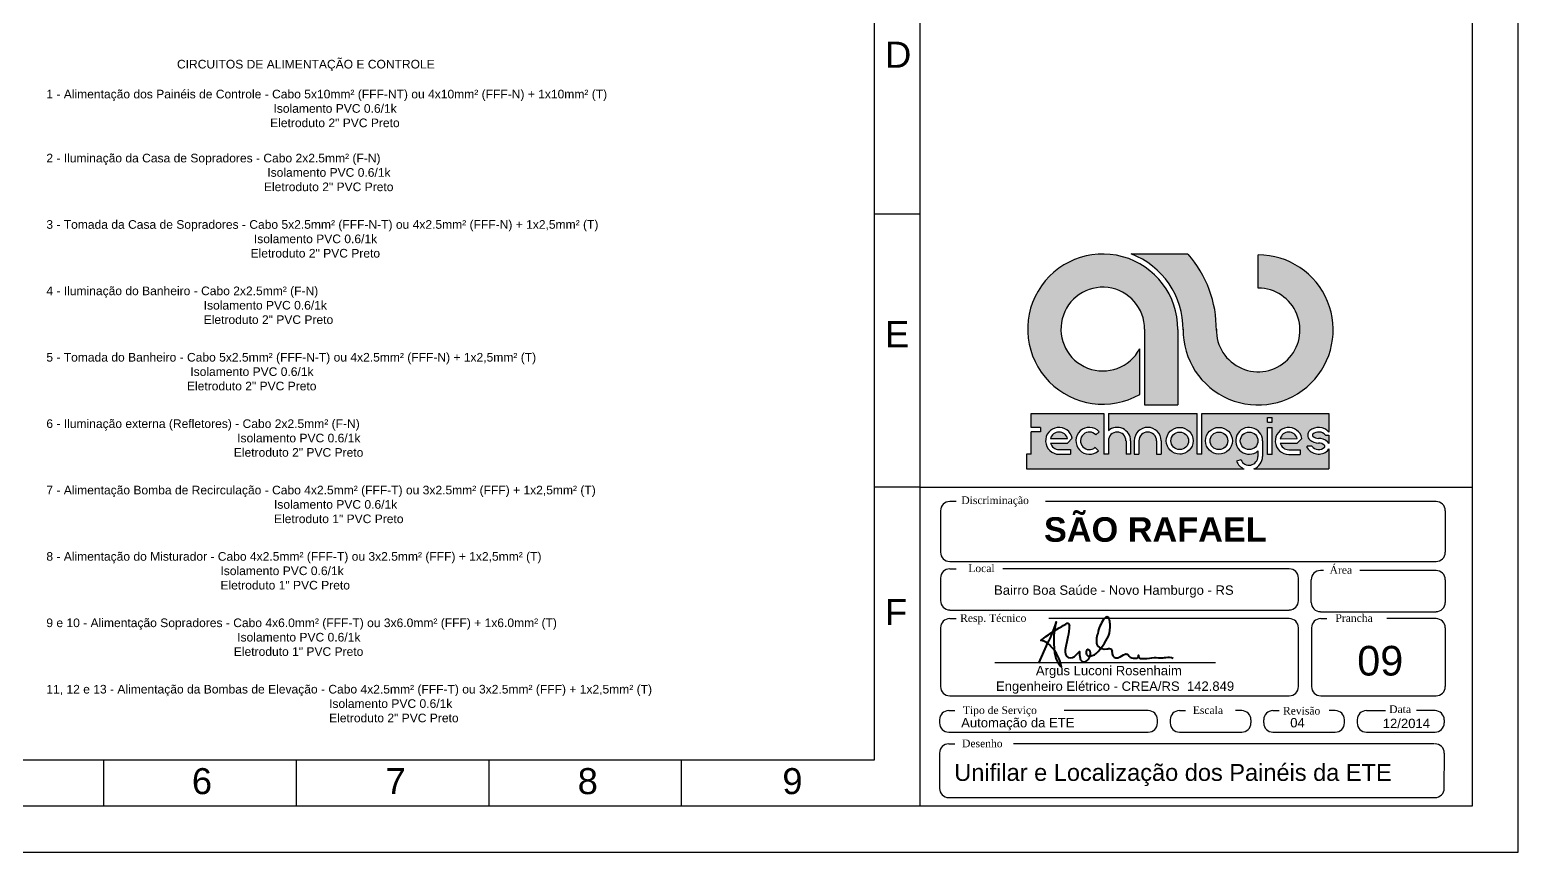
# Model space of a CAD drawing. Header units: millimetres. Extents: x 100 to 940, y 100 to 694.
# Drawn here: x 454.7 to 940, y 100 to 368.1 of the extents above; entities that cross this region are included whole.
import ezdxf

# ---------------------------------------------------------------- set-up
doc = ezdxf.new("R2010")
doc.units = ezdxf.units.MM
doc.layers.add('COTAS', color=5, linetype='Continuous', lineweight=5)
doc.layers.add('selo', color=7, linetype='Continuous')
doc.styles.add('Notes', font='arial.ttf', dxfattribs={"height": 3})
doc.styles.get("Standard").update_dxf_attribs({"font": 'arial.ttf'})

msp = doc.modelspace()

# ---------------------------------------------------------------- hatches: boundary and pattern name
at = {"layer": 'selo'}
h = msp.add_hatch(color=0, dxfattribs=at)
h.dxf.hatch_style = 1
h.paths.add_polyline_path([(832.33, 294.98), (813.8, 294.98, -0.314958), (830.72, 270.21, 2.411144), (855.21, 294.7), (855.21, 283.86, -2.45129), (841.58, 270.52, 0.182443)])
h.paths.add_polyline_path([(835.35, 243.04), (806.37, 243.04), (806.37, 237.41, -0.642986), (813.63, 234.09), (813.63, 229.71), (812.12, 229.71), (812.12, 234.09, 1), (806.37, 234.09), (806.37, 229.71), (804.86, 229.71), (804.86, 243.04), (781.24, 243.04), (781.24, 238.48), (784.26, 238.48), (784.26, 236.97), (781.23, 236.97), (781.23, 229.71), (779.69, 229.71), (779.69, 224.92), (850.67, 224.92, -0.214084), (848.15, 227.48), (849.6, 227.91, 0.821242), (855.14, 229.01), (855.14, 230.78, -4.60202), (856.65, 234.09), (856.65, 229.01, -0.309238), (853.85, 224.92), (878.25, 224.92), (878.25, 231.45, -0.100697), (877.78, 230.83, -0.45988), (871.2, 231.81), (871.2, 232.32), (872.69, 232.32, 0.427074), (876.81, 232, 0.410877), (876.82, 232.63, 0.186203), (874.92, 233.36, -0.181325), (872.05, 234.44, -0.458616), (872.04, 237.41, -0.41774), (878.25, 236.93), (878.25, 243.04), (836.89, 243.04), (836.89, 229.71), (835.35, 229.71)])
h.paths.add_polyline_path([(834.02, 234.09, -1), (825.25, 234.09, -1)], flags=16)
h.paths.add_polyline_path([(832.51, 234.09, -1), (826.76, 234.09, -1)], flags=0)
h.paths.add_polyline_path([(846.79, 234.09, -1), (838.03, 234.09, -1)], flags=16)
h.paths.add_polyline_path([(845.28, 234.09, -1), (839.54, 234.09, -1)], flags=0)
h.paths.add_polyline_path([(823.59, 234.09), (823.59, 229.71), (822.08, 229.71), (822.08, 234.09, 1), (816.33, 234.09), (816.33, 229.71), (814.82, 229.71), (814.82, 234.09, -1)], flags=16)
h.paths.add_polyline_path([(858.22, 241.69), (859.76, 241.69), (859.76, 240.17), (858.22, 240.17)], flags=16)
h.paths.add_polyline_path([(858.22, 238.48), (859.76, 238.48), (859.76, 229.67), (858.22, 229.67)], flags=16)
h.paths.add_polyline_path([(869.47, 234.88), (867.94, 233.3), (862.39, 233.3, 0.338023), (865.17, 231.18), (868.91, 231.18), (868.91, 229.67), (865.17, 229.67, -2.123663)], flags=16)
h.paths.add_polyline_path([(862.38, 234.78, -0.767778), (867.94, 234.81)], flags=0)
h.paths.add_polyline_path([(803.38, 237.05), (802.27, 236.02, 2.414214), (802.1, 231.96), (803.12, 230.85, -2.414214)], flags=16)
h.paths.add_polyline_path([(794.59, 234.92), (793.05, 233.34), (787.51, 233.34, 0.338023), (790.28, 231.22), (794.03, 231.22), (794.03, 229.71), (790.28, 229.71, -2.123663)], flags=16)
h.paths.add_polyline_path([(793.05, 234.85), (787.5, 234.82, -0.767778)], flags=0)
h.paths.add_polyline_path([(826.76, 234.09, 1), (832.51, 234.09, 1)], flags=0)
h.paths.add_polyline_path([(845.28, 234.09, 1), (839.54, 234.09, 1)], flags=0)
h.paths.add_polyline_path([(849.39, 234.09, 1), (855.14, 234.09, 1)], flags=17)
h.paths.add_polyline_path([(867.94, 234.81, 0.767778), (862.38, 234.78)], flags=0)
h.paths.add_polyline_path([(874.9, 234.87, -0.181325), (877.77, 233.8, -0.101013), (878.25, 233.18), (878.25, 235.92), (877.13, 235.92, 0.427074), (873.01, 236.24, 0.410877), (873, 235.61, 0.186203)], flags=17)
h.paths.add_polyline_path([(793.05, 234.85, 0.767778), (787.5, 234.82)], flags=0)
h = msp.add_hatch(color=0, dxfattribs=at)
h.dxf.hatch_style = 1
h.paths.add_polyline_path([(816.57, 249.21), (816.57, 264.06, -8.182778), (818.19, 270.43), (818.19, 245.77), (829, 245.77), (829, 270.37, 3.718524)])
h = msp.add_hatch(color=0, dxfattribs=at)
h.dxf.hatch_style = 1
h.paths.add_polyline_path([(787.5, 234.82), (793.05, 234.85, 0.767778)])
h.paths.add_polyline_path([(826.76, 234.09, 1), (832.51, 234.09, 1)])
h.paths.add_polyline_path([(839.54, 234.09, 1), (845.28, 234.09, 1)])
h.paths.add_polyline_path([(862.38, 234.78), (867.94, 234.81, 0.767778)])

# ---------------------------------------------------------------- linework, layer by layer
for p, q in [((745, 115), (745, 679)), ((745, 308), (730, 308)), ((745, 219), (730, 219)), ((478.89, 115), (478.89, 130)), ((541.67, 115), (541.67, 130)), ((604.44, 115), (604.44, 130)), ((667.22, 115), (667.22, 130))]:
    msp.add_line(p, q)
for points in [[(100, 100), (940, 100), (940, 693.94), (100, 693.94)], [(150, 679), (925, 679), (925, 115), (150, 115)], [(165, 664), (730, 664), (730, 130), (165, 130)]]:
    msp.add_lwpolyline(points, close=True)
at = {"layer": 'selo', "color": 0}
for p, q in [((813.8, 294.98), (832.33, 294.98)), ((855.21, 283.86), (855.21, 294.7)), ((818.19, 270.43), (818.19, 245.77)), ((829, 270.37), (829, 245.77)), ((816.57, 264.06), (816.57, 249.21)), ((781.24, 238.48), (781.24, 243.04)), ((781.24, 243.04), (804.86, 243.04)), ((804.86, 243.04), (804.86, 229.71)), ((806.37, 243.04), (806.37, 237.41)), ((806.37, 243.04), (835.35, 243.04)), ((818.19, 245.77), (829, 245.77)), ((835.35, 229.71), (835.35, 243.04)), ((836.89, 243.04), (878.25, 243.04)), ((836.89, 229.71), (836.89, 243.01)), ((878.25, 243.04), (878.25, 236.93)), ((784.26, 238.48), (781.24, 238.48)), ((784.26, 238.48), (784.26, 236.97)), ((858.22, 240.17), (858.22, 241.69)), ((858.22, 241.69), (859.76, 241.69)), ((858.22, 240.17), (859.76, 240.17)), ((858.22, 229.67), (858.22, 238.48)), ((858.22, 238.48), (859.76, 238.48)), ((859.76, 240.17), (859.76, 241.69)), ((859.76, 229.67), (859.76, 238.48)), ((781.23, 229.71), (781.23, 236.97)), ((784.26, 236.97), (781.23, 236.97)), ((787.5, 234.82), (793.05, 234.85)), ((787.51, 233.34), (793.05, 233.34)), ((793.05, 233.34), (794.59, 234.92)), ((802.27, 236.02), (803.38, 237.05)), ((806.37, 234.09), (806.37, 229.71)), ((812.12, 234.09), (812.12, 229.71)), ((813.63, 234.09), (813.63, 229.71)), ((814.82, 234.09), (814.82, 229.71)), ((816.33, 234.09), (816.33, 229.71)), ((822.08, 234.09), (822.08, 229.71)), ((823.59, 234.09), (823.59, 229.71)), ((856.65, 234.09), (856.65, 229.01)), ((862.38, 234.78), (867.94, 234.81)), ((862.39, 233.3), (867.94, 233.3)), ((867.94, 233.3), (869.47, 234.88)), ((877.13, 235.92), (878.25, 235.92)), ((878.25, 235.92), (878.25, 233.18)), ((781.23, 229.71), (779.69, 229.71)), ((779.69, 229.71), (779.69, 224.92)), ((790.28, 231.22), (794.03, 231.22)), ((790.28, 229.71), (794.03, 229.71)), ((794.03, 231.22), (794.03, 229.71)), ((802.1, 231.96), (803.12, 230.85)), ((806.37, 229.71), (804.86, 229.71)), ((813.63, 229.71), (812.12, 229.71)), ((814.82, 229.71), (816.33, 229.71)), ((822.08, 229.71), (823.59, 229.71)), ((830.17, 229.74), (829.63, 229.71)), ((836.89, 229.71), (835.35, 229.71)), ((855.14, 230.78), (855.14, 229.01)), ((859.76, 229.67), (858.22, 229.67)), ((865.17, 231.18), (868.91, 231.18)), ((865.17, 229.67), (868.91, 229.67)), ((868.91, 231.18), (868.91, 229.67)), ((872.69, 232.32), (871.2, 232.32)), ((871.2, 231.81), (871.2, 232.32)), ((878.25, 231.45), (878.25, 224.92)), ((779.69, 224.92), (850.67, 224.92)), ((849.6, 227.91), (848.15, 227.48)), ((853.85, 224.92), (878.25, 224.92)), ((745, 219), (925, 219)), ((756.69, 214.33), (754.66, 214.33)), ((913.21, 214.33), (785.84, 214.33)), ((751.61, 211.28), (751.61, 197.78)), ((916.26, 197.78), (916.26, 211.28)), ((754.66, 194.73), (913.21, 194.73)), ((751.61, 189.35), (751.61, 181.99)), ((754.66, 192.4), (756.69, 192.4)), ((865.35, 192.4), (771.93, 192.4)), ((868.39, 181.99), (868.39, 189.35)), ((876.56, 191.84), (875.51, 191.84)), ((913.21, 191.84), (888.36, 191.84)), ((872.46, 181.43), (872.46, 188.79)), ((916.26, 181.43), (916.26, 188.79)), ((754.66, 178.94), (865.35, 178.94)), ((754.66, 176.19), (756.69, 176.19)), ((865.35, 176.19), (787, 176.19)), ((875.51, 178.39), (913.21, 178.39)), ((875.6, 176.19), (877.63, 176.19)), ((913.21, 176.19), (897.13, 176.19)), ((751.61, 173.14), (751.61, 153.98)), ((868.39, 153.98), (868.39, 173.14)), ((872.55, 173.14), (872.55, 153.98)), ((916.26, 153.98), (916.26, 173.14)), ((769.31, 161.86), (841.3, 161.86)), ((754.66, 150.93), (865.35, 150.93)), ((875.6, 150.93), (913.21, 150.93)), ((754.31, 146.2), (756.34, 146.2)), ((819.36, 146.2), (791.92, 146.2)), ((829.52, 146.2), (831.56, 146.2)), ((849.85, 146.2), (847.82, 146.2)), ((860.01, 146.2), (862.05, 146.2)), ((880.34, 146.2), (878.31, 146.2)), ((890.51, 146.2), (896.7, 146.2)), ((912.87, 146.2), (906.79, 146.2)), ((751.26, 143.15), (751.26, 142.13)), ((822.41, 142.13), (822.41, 143.15)), ((826.47, 143.15), (826.47, 142.13)), ((852.9, 142.13), (852.9, 143.15)), ((856.97, 143.15), (856.97, 142.13)), ((883.39, 142.13), (883.39, 143.15)), ((887.46, 143.15), (887.46, 142.13)), ((915.92, 142.13), (915.92, 143.15)), ((754.31, 139.08), (819.36, 139.08)), ((829.52, 139.08), (849.85, 139.08)), ((860.01, 139.08), (880.34, 139.08)), ((890.51, 139.08), (912.87, 139.08)), ((751.26, 132.31), (751.26, 120.82)), ((754.31, 135.36), (756.34, 135.36)), ((912.72, 135.31), (775.47, 135.36)), ((915.89, 120.81), (915.94, 132.31)), ((754.31, 117.82), (912.89, 117.82))]:
    msp.add_line(p, q, dxfattribs=at)
msp.add_lwpolyline([(745, 115), (745, 219), (925, 219), (925, 115)], close=True, dxfattribs=at)
at = {"layer": 'selo', "color": 0, "linetype": 'Continuous', "lineweight": 40, "transparency": 33554687}
msp.add_lwpolyline([(783.71, 161.57), (786.63, 168.22, 0.05993), (789.33, 175.04, 0.114734), (789.08, 163.67, 0.105575), (791.11, 160.29, 0.152792), (787.63, 167.08, 0.174248), (784.39, 169.03, -0.042414), (791.18, 173.62, 0.031525), (792.89, 174.61, -0.590951), (793.63, 173.83, -0.072), (793.17, 170.24), (792.28, 166.01, 0.292783), (793.28, 163.42, 0.292783), (795.87, 164.34), (797.01, 165.37, 0.084237), (797.12, 163.21, 0.426622), (798.79, 162.03, 0.240648), (800.53, 164.41, 0.382176), (799.64, 166.16, 0.493606), (799.64, 163.99, 0.220907), (802.42, 164.77, 0.080728), (806.4, 170.45, 0.11357), (806.91, 174.35, 0.101958), (806.48, 176.38, 0.356196), (805.74, 176.66, 0.192525), (804.76, 175.82, 0.098877), (802.91, 171.31, 0.195151), (802.81, 167.22, 0.246302), (805.86, 166.26, -0.124424), (807.06, 166.31, -0.323775), (807.56, 165.76, 0.115641), (807.71, 164.34, 0.432756), (809.7, 163.42, -0.031443), (811.86, 164.54, -0.343208), (812.82, 164.33, 0.248336), (814.47, 163.28), (815.44, 163.24, 0.553873), (816.15, 164.19, 0.474188), (817.24, 163.13, 0.048993), (820.55, 163.35, -0.070964), (823.46, 163.31, 0.086771), (825.09, 163.52, -0.151332), (827.53, 163.24)], format="xyb", dxfattribs=at)
at = {"layer": 'selo', "color": 0}
for centre, radius in [((829.63, 234.09), 4.38), ((842.41, 234.09), 4.38), ((829.63, 234.09), 2.87), ((842.41, 234.09), 2.87), ((852.26, 234.09), 2.87)]:
    msp.add_circle(centre, radius, dxfattribs=at)
for centre, radius, start, end in [((804.54, 270.51), 24.47, 359.68, 299.4716), ((804.56, 270.5), 26.17, 359.3799, 69.3088), ((855.19, 270.24), 24.47, 179.3659, 89.9528), ((804.56, 270.5), 37.02, 359.3542, 41.3911), ((804.55, 270.5), 13.64, 359.6979, 331.8281), ((855.21, 270.23), 13.63, 178.8138, 90), ((790.28, 234.09), 4.38, 10.8601, 270), ((800.16, 234.08), 4.38, 42.6221, 312.6221), ((809.24, 234.09), 4.38, 0, 130.9618), ((819.2, 234.09), 4.38, 0, 180), ((852.26, 234.09), 4.38, 0, 310.9618), ((865.17, 234.05), 4.38, 10.8601, 270), ((874.91, 234.1), 4.38, 40.2262, 130.9152), ((790.28, 234.09), 2.87, 15.2617, 165.3268), ((790.28, 234.09), 2.87, 195.2942, 270), ((800.16, 234.08), 2.87, 42.6221, 312.6221), ((809.24, 234.09), 2.87, 0, 180), ((819.2, 234.09), 2.87, 0, 180), ((865.17, 234.05), 2.87, 15.2617, 165.3268), ((865.17, 234.05), 2.87, 195.2942, 270), ((873.33, 235.92), 1.96, 130.762, 229.3098), ((874.91, 237.73), 4.37, 229.0108, 270.0418), ((873.33, 235.92), 0.45, 127.1355, 232.2591), ((874.9, 237.7), 2.82, 227.7757, 270.1536), ((874.91, 234.11), 2.86, 39.285, 131.7894), ((874.91, 230.51), 4.37, 49.0108, 90.0418), ((874.92, 230.54), 2.82, 47.7757, 90.1536), ((876.49, 232.32), 1.96, 26.2375, 49.3098), ((852.26, 229.01), 2.87, 202.4229, 0), ((852.26, 229.01), 4.38, 291.2656, 0), ((874.91, 234.14), 4.38, 212.1283, 310.9152), ((874.91, 234.13), 2.86, 219.285, 311.7894), ((876.49, 232.32), 0.45, 307.1355, 52.2591), ((876.49, 232.32), 1.96, 310.762, 333.7625), ((852.26, 229.01), 4.38, 200.3996, 248.7344), ((754.66, 211.28), 3, 90, 180), ((913.21, 211.28), 3, 0, 90), ((754.66, 197.78), 3, 180, 270), ((913.21, 197.78), 3, 270, 0), ((754.66, 189.35), 3, 90, 180), ((865.35, 189.35), 3, 0, 90), ((875.51, 188.79), 3, 90, 180), ((913.21, 188.79), 3, 0, 90), ((754.66, 181.99), 3, 180, 270), ((865.35, 181.99), 3, 270, 0), ((875.51, 181.43), 3, 180, 270), ((913.21, 181.43), 3, 270, 0), ((754.66, 173.14), 3, 90, 180), ((865.35, 173.14), 3, 0, 90), ((875.6, 173.14), 3, 90, 180), ((913.21, 173.14), 3, 0, 90), ((754.66, 153.98), 3, 180, 270), ((865.35, 153.98), 3, 270, 0), ((875.6, 153.98), 3, 180, 270), ((913.21, 153.98), 3, 270, 0), ((754.31, 143.15), 3, 90, 180), ((819.36, 143.15), 3, 0, 90), ((829.52, 143.15), 3, 90, 180), ((849.85, 143.15), 3, 0, 90), ((860.01, 143.15), 3, 90, 180), ((880.34, 143.15), 3, 0, 90), ((890.51, 143.15), 3, 90, 180), ((912.87, 143.15), 3, 0, 90), ((754.31, 142.13), 3, 180, 270), ((819.36, 142.13), 3, 270, 0), ((829.52, 142.13), 3, 180, 270), ((849.85, 142.13), 3, 270, 0), ((860.01, 142.13), 3, 180, 270), ((880.34, 142.13), 3, 270, 0), ((890.51, 142.13), 3, 180, 270), ((912.87, 142.13), 3, 270, 0), ((754.31, 132.31), 3, 90, 180), ((912.89, 132.31), 3, 0, 90), ((754.31, 120.82), 3, 180, 270), ((912.89, 120.82), 3, 270, 0)]:
    msp.add_arc(centre, radius, start, end, dxfattribs=at)

# ---------------------------------------------------------------- texts
at = {"style": 'Notes'}
for s, p in [('D', (733.57, 355.71)), ('E', (733.57, 264.61)), ('F', (733.57, 174.01)), ('6', (507.55, 118.93)), ('7', (570.69, 118.93)), ('8', (633.34, 118.93)), ('9', (700.07, 118.93))]:
    msp.add_text(s, height=8.48, dxfattribs=at).set_placement(p)
at = {"layer": 'COTAS', "color": 7, "char_height": 2.8125, "attachment_point": 1}
for s, insert in [('CIRCUITOS DE ALIMENTAÇÃO E CONTROLE', (502.7, 358.26)), ('\\A1;1 - Alimentação dos Painéis de Controle - Cabo 5x10mm² (FFF-NT) ou 4x10mm² (FFF-N) + 1x10mm² (T)\\P^I^I^I^I^I^I      Isolamento PVC 0.6/1k\\P^I^I^I^I^I^I     Eletroduto 2" PVC Preto', (460.11, 348.51)), ('2 - Iluminação da Casa de Sopradores - Cabo 2x2.5mm² (F-N)\\P                                                                  Isolamento PVC 0.6/1k\\P                                                                 Eletroduto 2" PVC Preto', (460.11, 327.65)), ('3 - Tomada da Casa de Sopradores - Cabo 5x2.5mm² (FFF-N-T) ou 4x2.5mm² (FFF-N) + 1x2,5mm² (T)\\P                                                              Isolamento PVC 0.6/1k\\P                                                             Eletroduto 2" PVC Preto', (460.11, 306.01)), ('4 - Iluminação do Banheiro - Cabo 2x2.5mm² (F-N)\\P                                               Isolamento PVC 0.6/1k\\P                                               Eletroduto 2" PVC Preto', (460.11, 284.37)), ('5 - Tomada do Banheiro - Cabo 5x2.5mm² (FFF-N-T) ou 4x2.5mm² (FFF-N) + 1x2,5mm² (T)\\P                                           Isolamento PVC 0.6/1k\\P                                          Eletroduto 2" PVC Preto', (460.11, 262.73)), ('6 - Iluminação externa (Refletores) - Cabo 2x2.5mm² (F-N)\\P                                                         Isolamento PVC 0.6/1k\\P                                                        Eletroduto 2" PVC Preto', (460.11, 241.09)), ('7 - Alimentação Bomba de Recirculação - Cabo 4x2.5mm² (FFF-T) ou 3x2.5mm² (FFF) + 1x2,5mm² (T)\\P                                                                    Isolamento PVC 0.6/1k\\P                                                                    Eletroduto 1" PVC Preto', (460.11, 219.45)), ('8 - Alimentação do Misturador - Cabo 4x2.5mm² (FFF-T) ou 3x2.5mm² (FFF) + 1x2,5mm² (T)\\P                                                    Isolamento PVC 0.6/1k\\P                                                    Eletroduto 1" PVC Preto', (460.11, 197.82)), ('9 e 10 - Alimentação Sopradores - Cabo 4x6.0mm² (FFF-T) ou 3x6.0mm² (FFF) + 1x6.0mm² (T)\\P                                                         Isolamento PVC 0.6/1k\\P                                                        Eletroduto 1" PVC Preto', (460.11, 176.18)), ('11, 12 e 13 - Alimentação da Bombas de Elevação - Cabo 4x2.5mm² (FFF-T) ou 3x2.5mm² (FFF) + 1x2,5mm² (T)\\P                                                    ^I^I ^I  Isolamento PVC 0.6/1k\\P                                                    ^I^I^I  Eletroduto 2" PVC Preto', (460.11, 154.54))]:
    msp.add_mtext_dynamic_manual_height_columns(s, width=4099.9241, gutter_width=0.75, heights=[0], dxfattribs=dict(at, insert=insert))
at = {"layer": 'selo', "color": 0, "attachment_point": 1}
for s, insert, char_height, width in [('\\FTIMES.TTF;Discriminação', (758.42, 215.97), 2.5, 101.64), ('\\FTIMES.TTF;Local', (760.69, 193.8), 2.5, 81.312), ('\\FTIMES.TTF;Área', (878.5, 193.24), 2.5, 81.312), ('\\FTIMES.TTF;Resp. Técnico', (758.04, 177.58), 2.5, 101.64), ('\\FTIMES.TTF;Prancha', (880.4, 177.58), 2.5, 101.64), ('09', (887.5, 167.25), 9.667, 225.5527), ('\\FTIMES.TTF;Tipo de Serviço', (758.94, 147.56), 2.5, 101.64), ('\\FTIMES.TTF;Escala', (833.89, 147.56), 2.5, 40.656), ('{\\Ftimes.ttf|c0;Revisão}', (863.3, 147.37), 2.5, 101.64), ('\\FTIMES.TTF;Data', (897.92, 147.87), 2.5, 40.656), ('Automação da ETE', (758.38, 143.74), 3.0492, 71.148), ('04', (865.66, 143.74), 3.049, 71.148), ('12/2014', (895.83, 143.51), 3.049, 71.148), ('{\\Ftimes.ttf|c0;Desenho}', (758.66, 136.72), 2.5, 101.64), ('Unifilar e Localização dos Painéis da ETE', (756.12, 128.75), 5.5, 331.5847)]:
    msp.add_mtext(s, dxfattribs=dict(at, insert=insert, char_height=char_height, width=width))
for s, insert, char_height in [('{\\fArial|b1|i0|c0|p34;SÃO RAFAEL}', (785.37, 209.19), 8), ('Bairro Boa Saúde - Novo Hamburgo - RS', (769.1, 186.95), 3.0492), ('           Argus Luconi Rosenhaim\\PEngenheiro Elétrico - CREA/RS  142.849', (769.72, 160.73), 3.0492)]:
    msp.add_mtext(s, dxfattribs=dict(at, insert=insert, char_height=char_height))

doc.saveas('drawing.dxf')
